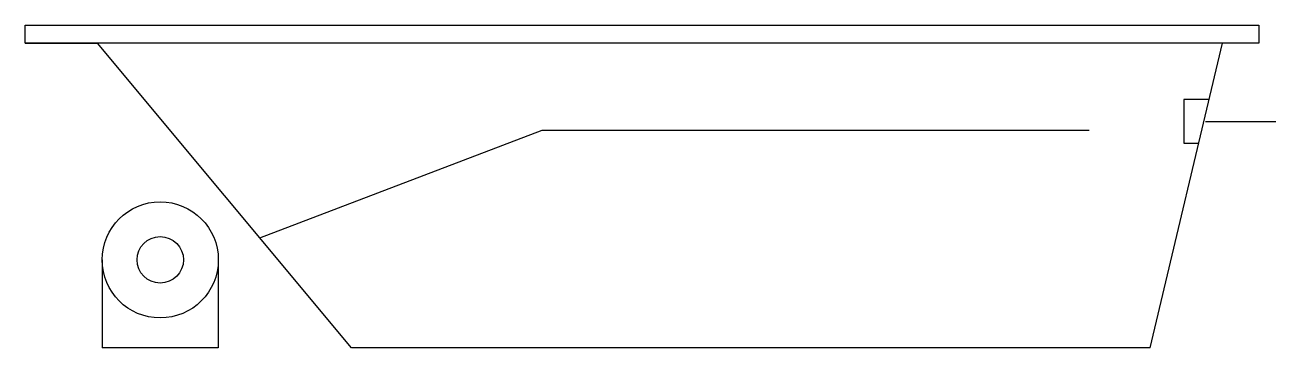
# Model space of a CAD drawing. Header units: millimetres. Extents: x 674 to 675.72, y 776.07 to 776.51.
import ezdxf

# ---------------------------------------------------------------- set-up
doc = ezdxf.new("R2010")
doc.units = ezdxf.units.MM
doc.linetypes.add('HIDDEN2', pattern=[0.1875, 0.125, -0.0625])
doc.layers.add('Acqualife', color=3, linetype='Continuous')

msp = doc.modelspace()

# ---------------------------------------------------------------- linework, layer by layer
at = {"layer": 'Acqualife'}
for p, q in [((674.0011, 776.5138), (675.5011, 776.5138)), ((674.0011, 776.4888), (674.0011, 776.5138)), ((674.0011, 776.5138), (675.7011, 776.5138)), ((675.7011, 776.5138), (675.7011, 776.4888)), ((675.5011, 776.4888), (674.0011, 776.4888)), ((674.0011, 776.4888), (674.1011, 776.4888)), ((675.7011, 776.4888), (675.5011, 776.4888)), ((674.1074, 776.1902), (674.1074, 776.0688)), ((674.2674, 776.1902), (674.2674, 776.0688)), ((674.2674, 776.0688), (674.1074, 776.0688))]:
    msp.add_line(p, q, dxfattribs=at)
at = {"layer": 'Acqualife', "color": 2}
for p, q in [((674.4511, 776.0688), (674.1011, 776.4888)), ((675.5511, 776.0688), (675.6511, 776.4888)), ((675.6076, 776.411), (675.5976, 776.411)), ((675.5976, 776.411), (675.5976, 776.361)), ((675.5976, 776.411), (675.5976, 776.381)), ((675.6326, 776.411), (675.6076, 776.411)), ((675.5976, 776.361), (675.5976, 776.351)), ((675.5976, 776.351), (675.6183, 776.351)), ((674.7997, 776.0688), (674.4511, 776.0688)), ((675.5511, 776.0688), (674.7997, 776.0688))]:
    msp.add_line(p, q, dxfattribs=at)
at = {"layer": 'Acqualife', "color": 1, "linetype": 'HIDDEN2', "ltscale": 0.25}
msp.add_line((675.6276, 776.381), (675.7246, 776.381), dxfattribs=at)
at = {"layer": 'Acqualife', "color": 1}
for p, q in [((674.3246, 776.2206), (674.7134, 776.3691)), ((674.7134, 776.3691), (675.4672, 776.3691))]:
    msp.add_line(p, q, dxfattribs=at)
at = {"layer": 'Acqualife'}
for radius in [0.08, 0.032]:
    msp.add_circle((674.1874, 776.1902), radius, dxfattribs=at)

doc.saveas('drawing.dxf')
